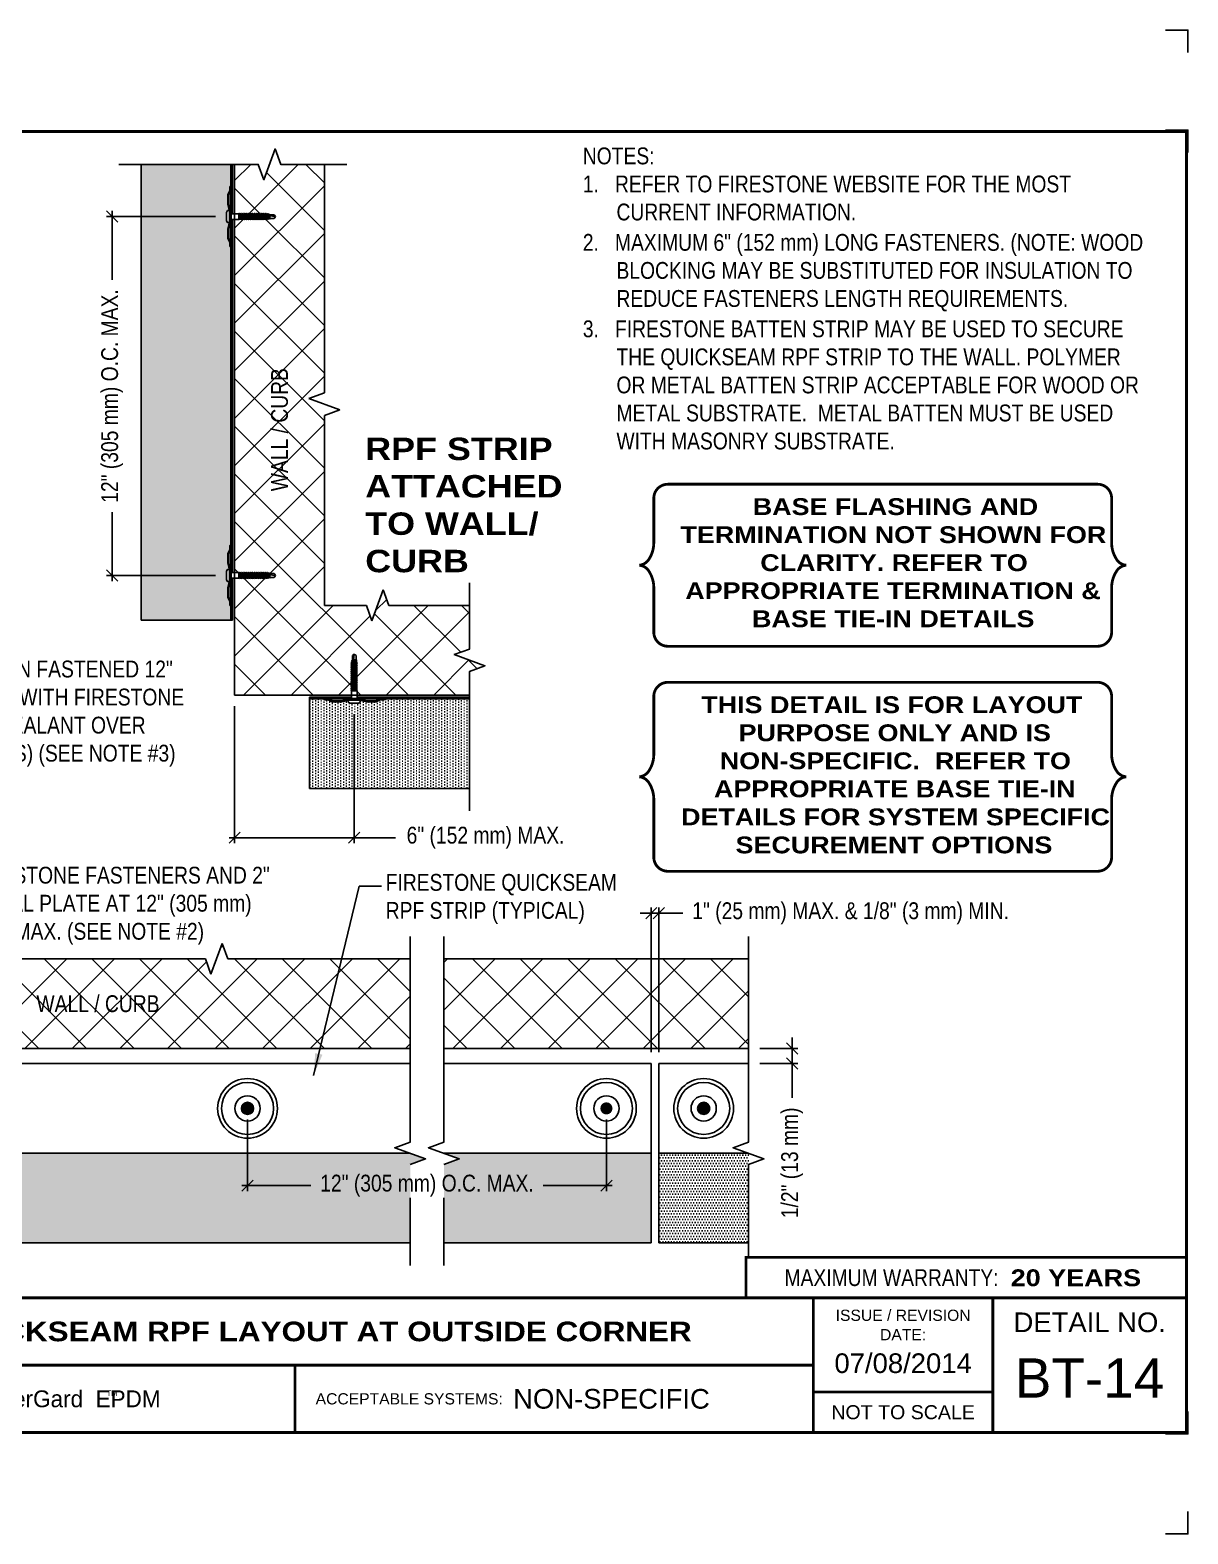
# Model space of a CAD drawing. Header units: inches. Extents: x 121.4 to 141.5, y -124.4 to -107.6.
# Drawn here: x 128.57 to 141.48, y -124.4 to -107.64 of the extents above; entities that cross this region are included whole.
import ezdxf
from ezdxf.enums import TextEntityAlignment as Align

# ---------------------------------------------------------------- set-up
doc = ezdxf.new("R2010")
doc.units = ezdxf.units.IN
doc.header["$MEASUREMENT"] = 0
doc.layers.get('0').update_dxf_attribs({"linetype": 'CONTINUOUS'})
doc.layers.get('DEFPOINTS').update_dxf_attribs({"linetype": 'CONTINUOUS'})
for name, color, linetype in [('FSBP-ACCESSORY-FIRESTONE', 7, 'CONTINUOUS'), ('FSBP-ANNO-NOTE', 7, 'CONTINUOUS'), ('FSBP-MEMBRANE', 7, 'CONTINUOUS'), ('FSBP-TTLB', 7, 'CONTINUOUS'), ('FSBP-TTLB-BORDER', 7, 'CONTINUOUS'), ('FSBP-TTLB-TEXT', 7, 'CONTINUOUS'), ('FSBP-WALL-CURB', 9, 'CONTINUOUS')]:
    doc.layers.add(name, color=color, linetype=linetype)
doc.styles.add('FSBP_ARIAL', font='arial.ttf')
doc.styles.add('FSBP_ARIAL_BOLD', font='')
doc.styles.add('FSBP_ARIAL_NAR', font='ARIALN.TTF')
doc.styles.add('FSBP_BANKGOTHIC', font='bgothm.ttf')
doc.styles.get('FSBP_ARIAL_BOLD').set_extended_font_data('Arial Black')
doc.dimstyles.new('FSBP-DIM', dxfattribs={"dimtxt": 0.1875, "dimasz": 0.125, "dimexe": 0.0625, "dimexo": 0.125, "dimgap": 0.125, "dimtad": 0, "dimdec": 0, "dimzin": 1, "dimdsep": 46, "dimlunit": 4, "dimtxsty": 'FSBP_ARIAL_NAR', "dimblk": 'OBLIQUE', "dimcen": 0.09375, "dimdle": 0.0625, "dimclrd": 256, "dimclre": 256, "dimclrt": 256, "dimadec": 0, "dimazin": 0, "dimtfac": 1, "dimtdec": 0, "dimtmove": 1, "dimatfit": 3, "dimfxl": 1, "dimtolj": 1, "dimtzin": 0, "dimlwd": -1, "dimlwe": -1, "dimarcsym": 0})
doc.dimstyles.new('FSBP-LEADER', dxfattribs={"dimtxt": 0.1875, "dimasz": 0.25, "dimexe": 0.0625, "dimexo": 0.125, "dimgap": 0.125, "dimtad": 0, "dimtih": 1, "dimtoh": 1, "dimdec": 4, "dimzin": 0, "dimdsep": 46, "dimlunit": 4, "dimtxsty": 'FSBP_ARIAL_NAR', "dimcen": 0.09375, "dimclrd": 256, "dimclre": 256, "dimclrt": 256, "dimadec": 0, "dimazin": 0, "dimtfac": 1, "dimtdec": 4, "dimtofl": 0, "dimtmove": 0, "dimatfit": 3, "dimfxl": 1, "dimtolj": 1, "dimtzin": 0, "dimlwd": -1, "dimlwe": -1, "dimarcsym": 0})
pattern_1 = [(45, (20.6701, -69.86084), (-0.265165, 0.265165), []), (135, (20.6701, -69.86084), (-0.265165, -0.265165), [])]

# ---------------------------------------------------------------- blocks, each defined once
blk = doc.blocks.new('_OBLIQUE')
at = {"color": 0, "linetype": 'ByBlock'}
blk.add_line((-0.5, -0.5), (0.5, 0.5), dxfattribs=at)
blk = doc.blocks.new('*D9')
at = {"layer": 'DEFPOINTS', "color": 0, "transparency": 16777216}
for p in [(130.764, -109.722), (129.488, -113.722), (130.764, -113.722)]:
    blk.add_point(p, dxfattribs=at)
at = {"layer": 'FSBP-ANNO-NOTE', "transparency": 16777216}
for p, q in [((130.639, -109.722), (129.425, -109.722)), ((129.488, -109.659), (129.488, -110.427)), ((129.488, -113.784), (129.488, -113.016)), ((130.639, -113.722), (129.425, -113.722))]:
    blk.add_line(p, q, dxfattribs=at)
at = {"layer": 'FSBP-ANNO-NOTE', "transparency": 16777216, "xscale": 0.125, "yscale": 0.125, "zscale": 0.125}
for p, rotation in [((129.488, -109.722), 90), ((129.488, -113.722), 270)]:
    blk.add_blockref('_OBLIQUE', p, dxfattribs=dict(at, rotation=rotation))
at = {"layer": 'FSBP-ANNO-NOTE', "transparency": 16777216, "insert": (129.488, -111.722), "char_height": 0.1875, "attachment_point": 5, "rotation": 90, "style": 'FSBP_ARIAL_NAR'}
blk.add_mtext('\\A1;12" (305 mm) O.C. MAX.', dxfattribs=at)
blk = doc.blocks.new('*D7')
at = {"layer": 'DEFPOINTS', "color": 0, "transparency": 16777216}
for p in [(130.853, -115.055), (132.186, -115.144), (132.186, -116.645)]:
    blk.add_point(p, dxfattribs=at)
at = {"layer": 'FSBP-ANNO-NOTE', "transparency": 16777216}
for p, q in [((130.853, -115.18), (130.853, -116.707)), ((132.186, -115.269), (132.186, -116.707)), ((130.791, -116.645), (132.249, -116.645)), ((132.645, -116.645), (132.186, -116.645))]:
    blk.add_line(p, q, dxfattribs=at)
at = {"layer": 'FSBP-ANNO-NOTE', "transparency": 16777216, "xscale": 0.125, "yscale": 0.125, "zscale": 0.125, "rotation": 180}
blk.add_blockref('_OBLIQUE', (130.853, -116.645), dxfattribs=at)
at = {"layer": 'FSBP-ANNO-NOTE', "transparency": 16777216, "xscale": 0.125, "yscale": 0.125, "zscale": 0.125}
blk.add_blockref('_OBLIQUE', (132.186, -116.645), dxfattribs=at)
at = {"layer": 'FSBP-ANNO-NOTE', "transparency": 16777216, "insert": (132.77, -116.645), "char_height": 0.1875, "attachment_point": 4, "style": 'FSBP_ARIAL_NAR'}
blk.add_mtext('\\A1;{\\fArial Narrow|b0|i0|c0|p34;6" (152 mm) MAX.}', dxfattribs=at)
blk = doc.blocks.new('*D11')
at = {"layer": 'DEFPOINTS', "color": 0, "transparency": 16777216}
for p in [(130.997, -119.662), (134.997, -119.662), (134.997, -120.523)]:
    blk.add_point(p, dxfattribs=at)
at = {"layer": 'FSBP-ANNO-NOTE', "transparency": 16777216}
for p, q in [((130.997, -119.787), (130.997, -120.585)), ((134.997, -119.787), (134.997, -120.585)), ((130.935, -120.523), (131.703, -120.523)), ((135.06, -120.523), (134.292, -120.523))]:
    blk.add_line(p, q, dxfattribs=at)
at = {"layer": 'FSBP-ANNO-NOTE', "transparency": 16777216, "xscale": 0.125, "yscale": 0.125, "zscale": 0.125, "rotation": 180}
blk.add_blockref('_OBLIQUE', (130.997, -120.523), dxfattribs=at)
at = {"layer": 'FSBP-ANNO-NOTE', "transparency": 16777216, "xscale": 0.125, "yscale": 0.125, "zscale": 0.125}
blk.add_blockref('_OBLIQUE', (134.997, -120.523), dxfattribs=at)
at = {"layer": 'FSBP-ANNO-NOTE', "transparency": 16777216, "insert": (132.997, -120.523), "char_height": 0.1875, "attachment_point": 5, "style": 'FSBP_ARIAL_NAR'}
blk.add_mtext('\\A1;12" (305 mm) O.C. MAX.', dxfattribs=at)
blk = doc.blocks.new('*D6')
at = {"layer": 'DEFPOINTS', "color": 0, "transparency": 16777216}
for p in [(135.581, -117.487), (135.497, -119.162), (135.581, -119.162)]:
    blk.add_point(p, dxfattribs=at)
at = {"layer": 'FSBP-ANNO-NOTE', "transparency": 16777216}
for p, q in [((135.497, -117.487), (135.372, -117.487)), ((135.497, -119.037), (135.497, -117.424)), ((135.497, -117.487), (135.581, -117.487)), ((135.497, -117.487), (135.581, -117.487)), ((135.581, -119.037), (135.581, -117.424)), ((135.581, -117.487), (135.706, -117.487)), ((135.85, -117.487), (135.581, -117.487))]:
    blk.add_line(p, q, dxfattribs=at)
at = {"layer": 'FSBP-ANNO-NOTE', "transparency": 16777216, "xscale": 0.125, "yscale": 0.125, "zscale": 0.125}
blk.add_blockref('_OBLIQUE', (135.497, -117.487), dxfattribs=at)
at = {"layer": 'FSBP-ANNO-NOTE', "transparency": 16777216, "xscale": 0.125, "yscale": 0.125, "zscale": 0.125, "rotation": 180}
blk.add_blockref('_OBLIQUE', (135.581, -117.487), dxfattribs=at)
at = {"layer": 'FSBP-ANNO-NOTE', "transparency": 16777216, "insert": (137.719, -117.487), "char_height": 0.1875, "attachment_point": 5, "style": 'FSBP_ARIAL_NAR'}
blk.add_mtext('\\A1;1" (25 mm) MAX. & 1/8" (3 mm) MIN.', dxfattribs=at)
blk = doc.blocks.new('*D12')
at = {"layer": 'DEFPOINTS', "color": 0, "transparency": 16777216}
for p in [(136.581, -118.995), (137.067, -118.995), (136.581, -119.162)]:
    blk.add_point(p, dxfattribs=at)
at = {"layer": 'FSBP-ANNO-NOTE', "transparency": 16777216}
for p, q in [((136.706, -118.995), (137.13, -118.995)), ((137.067, -118.995), (137.067, -118.87)), ((137.067, -119.162), (137.067, -118.995)), ((137.067, -119.162), (137.067, -118.995)), ((136.706, -119.162), (137.13, -119.162)), ((137.067, -119.162), (137.067, -119.287)), ((137.067, -119.545), (137.067, -119.162))]:
    blk.add_line(p, q, dxfattribs=at)
at = {"layer": 'FSBP-ANNO-NOTE', "transparency": 16777216, "xscale": 0.125, "yscale": 0.125, "zscale": 0.125}
for p, rotation in [((137.067, -118.995), 270), ((137.067, -119.162), 90)]:
    blk.add_blockref('_OBLIQUE', p, dxfattribs=dict(at, rotation=rotation))
at = {"layer": 'FSBP-ANNO-NOTE', "transparency": 16777216, "insert": (137.067, -120.269), "char_height": 0.1875, "attachment_point": 5, "rotation": 90, "style": 'FSBP_ARIAL_NAR'}
blk.add_mtext('\\A1;{\\fArial Narrow|b0|i0|c0|p34;1/2" (13 mm)}', dxfattribs=at)
blk = doc.blocks.new('FSBP_AP_FASTENER_02')
at = {"layer": 'FSBP-ACCESSORY-FIRESTONE'}
for p, q in [((-0.125, 0), (-0.094, -0.063)), ((0.094, -0.063), (0.125, 0)), ((-0.094, -0.063), (-0.094, -0.312)), ((-0.094, -0.063), (0.094, -0.063)), ((-0.094, -0.312), (-0.07, -0.333)), ((-0.07, -0.364), (-0.07, -0.396)), ((-0.07, -0.427), (-0.07, -0.459)), ((-0.07, -0.49), (-0.07, -0.522)), ((0.07, -0.344), (0.07, -0.376)), ((0.07, -0.407), (0.07, -0.439)), ((0.07, -0.47), (0.07, -0.502)), ((0.094, -0.063), (0.094, -0.312)), ((-0.07, -0.554), (-0.07, -0.585)), ((-0.07, -0.617), (-0.07, -0.648)), ((-0.07, -0.68), (-0.07, -0.711)), ((-0.07, -0.743), (-0.07, -0.775)), ((-0.07, -0.806), (-0.07, -0.838)), ((-0.07, -0.869), (-0.07, -0.901)), ((-0.07, -0.932), (-0.07, -0.964)), ((-0.07, -0.996), (-0.07, -1.027)), ((0.07, -0.533), (0.07, -0.565)), ((0.07, -0.597), (0.07, -0.628)), ((0.07, -0.66), (0.07, -0.691)), ((0.07, -0.723), (0.07, -0.754)), ((0.07, -0.786), (0.07, -0.818)), ((0.07, -0.849), (0.07, -0.881)), ((0.07, -0.912), (0.07, -0.944)), ((0.07, -0.975), (0.07, -1.007)), ((-0.07, -1.059), (-0.07, -1.09)), ((-0.07, -1.122), (-0.07, -1.153)), ((-0.07, -1.185), (-0.07, -1.216)), ((-0.07, -1.248), (-0.07, -1.28)), ((-0.07, -1.311), (-0.07, -1.343)), ((0, -1.545), (-0.063, -1.498)), ((-0.063, -1.498), (-0.063, -1.357)), ((0, -1.545), (0.025, -1.345)), ((0.062, -1.498), (0, -1.545)), ((0.062, -1.498), (0.062, -1.34)), ((0.07, -1.039), (0.07, -1.07)), ((0.07, -1.102), (0.07, -1.133)), ((0.07, -1.165), (0.07, -1.196)), ((0.07, -1.228), (0.07, -1.26)), ((0.07, -1.291), (0.07, -1.323))]:
    blk.add_line(p, q, dxfattribs=at)
blk.add_lwpolyline([(0.188, 0, 0.125), (0.203, 0.062), (0.141, 0.094), (-0.141, 0.094), (-0.203, 0.062, 0.125), (-0.188, 0)], format="xyb", close=True, dxfattribs=at)
for points in [[(-0.109, -0.354), (-0.07, -0.333), (0.07, -0.312), (0.109, -0.323), (0.07, -0.344), (-0.07, -0.364)], [(-0.109, -0.417), (-0.07, -0.396), (0.07, -0.376), (0.109, -0.386), (0.07, -0.407), (-0.07, -0.427)], [(-0.109, -0.48), (-0.07, -0.459), (0.07, -0.439), (0.109, -0.449), (0.07, -0.47), (-0.07, -0.49)], [(-0.109, -0.543), (-0.07, -0.522), (0.07, -0.502), (0.109, -0.512), (0.07, -0.533), (-0.07, -0.554)], [(-0.109, -0.606), (-0.07, -0.585), (0.07, -0.565), (0.109, -0.575), (0.07, -0.597), (-0.07, -0.617)], [(-0.109, -0.67), (-0.07, -0.648), (0.07, -0.628), (0.109, -0.638), (0.07, -0.66), (-0.07, -0.68)], [(-0.109, -0.733), (-0.07, -0.711), (0.07, -0.691), (0.109, -0.702), (0.07, -0.723), (-0.07, -0.743)], [(-0.109, -0.796), (-0.07, -0.775), (0.07, -0.754), (0.109, -0.765), (0.07, -0.786), (-0.07, -0.806)], [(-0.109, -0.859), (-0.07, -0.838), (0.07, -0.818), (0.109, -0.828), (0.07, -0.849), (-0.07, -0.869)], [(-0.109, -0.922), (-0.07, -0.901), (0.07, -0.881), (0.109, -0.891), (0.07, -0.912), (-0.07, -0.932)], [(-0.109, -0.985), (-0.07, -0.964), (0.07, -0.944), (0.109, -0.954), (0.07, -0.975), (-0.07, -0.996)], [(-0.109, -1.048), (-0.07, -1.027), (0.07, -1.007), (0.109, -1.017), (0.07, -1.039), (-0.07, -1.059)], [(-0.109, -1.112), (-0.07, -1.09), (0.07, -1.07), (0.109, -1.08), (0.07, -1.102), (-0.07, -1.122)], [(-0.109, -1.175), (-0.07, -1.153), (0.07, -1.133), (0.109, -1.143), (0.07, -1.165), (-0.07, -1.185)], [(-0.109, -1.238), (-0.07, -1.216), (0.07, -1.196), (0.109, -1.207), (0.07, -1.228), (-0.07, -1.248)], [(-0.1, -1.3), (-0.07, -1.28), (0.07, -1.26), (0.1, -1.271), (0.07, -1.291), (-0.07, -1.311)], [(-0.085, -1.353), (-0.07, -1.343), (0.07, -1.323), (0.085, -1.328), (0.07, -1.338), (-0.07, -1.359)]]:
    blk.add_lwpolyline(points, close=True, dxfattribs=at)
blk.add_lwpolyline([(-0.094, -0.312), (0.094, -0.312)], dxfattribs=at)
blk = doc.blocks.new('TTLB-EPDM_1')
at = {"layer": 'DEFPOINTS', "linetype": 'Continuous', "ltscale": 1.75}
for points in [[(20.016, 13.881), (20.016, 14.131), (19.766, 14.131)], [(20.016, -2.381), (20.016, -2.631), (19.766, -2.631)]]:
    blk.add_lwpolyline(points, dxfattribs=at)
at = {"layer": 'DEFPOINTS', "color": 1}
for points in [[(20.016, 12.766), (20.016, 13.016), (19.766, 13.016)], [(20.016, -1.266), (20.016, -1.516), (19.766, -1.516)]]:
    blk.add_lwpolyline(points, dxfattribs=at)
at = {"layer": 'FSBP-TTLB', "const_width": 0.0312}
blk.add_lwpolyline([(15.09, 0), (20, 0), (20, 0.451), (15.09, 0.451)], close=True, dxfattribs=at)
for points in [[(0, 0), (0, -1.5), (20, -1.5), (20, 0), (0, 0)], [(15.84, 0), (15.84, -1.5)], [(17.841, 0), (17.841, -1.5)], [(20, 0), (20, -1.5)], [(4.825, -0.75), (15.84, -0.75)], [(15.84, -1.049), (17.841, -1.049)]]:
    blk.add_lwpolyline(points, dxfattribs=at)
at = {"layer": 'FSBP-TTLB-BORDER', "const_width": 0.0312}
blk.add_lwpolyline([(20, 0), (20, 13), (0, 13), (0, 0)], dxfattribs=at)
at = {"layer": 'FSBP-TTLB-TEXT', "const_width": 0.0312}
blk.add_lwpolyline([(10.062, -0.75), (10.062, -1.5)], dxfattribs=at)
at = {"layer": 'FSBP-TTLB-TEXT', "style": 'FSBP_ARIAL_NAR'}
blk.add_text('MAXIMUM WARRANTY:', height=0.1875, dxfattribs=at).set_placement((17.905, 0.226), align=Align.MIDDLE_RIGHT)
at = {"layer": 'FSBP-TTLB-TEXT'}
for s, height, style, p in [('ISSUE / REVISION', 0.125, 'FSBP_ARIAL', (16.841, -0.194)), ('DETAIL NO.', 0.2188, 'FSBP_ARIAL', (18.921, -0.272)), ('DATE:', 0.125, 'FSBP_ARIAL', (16.841, -0.41)), ('RubberGard  EPDM', 0.1875, 'FSBP_BANKGOTHIC', (7.443, -1.125)), ('TM', 0.0625, 'FSBP_BANKGOTHIC', (8.023, -1.063)), ('NOT TO SCALE', 0.15625, 'FSBP_ARIAL', (16.841, -1.274))]:
    blk.add_text(s, height=height, dxfattribs=dict(at, style=style)).set_placement(p, align=Align.MIDDLE_CENTER)
at = {"layer": 'FSBP-TTLB-TEXT', "style": 'FSBP_ARIAL'}
blk.add_text('ACCEPTABLE SYSTEMS:', height=0.125, dxfattribs=at).set_placement((10.293, -1.125), align=Align.MIDDLE_LEFT)
at = {"layer": 'FSBP-TTLB-TEXT'}
for tag, height, style, p in [('MAXIMUM_WARRANTY', 0.188, 'FSBP_ARIAL_BOLD', (18.04, 0.224)), ('ACCPT_SYSTEMS', 0.219, 'FSBP_ARIAL', (12.494, -1.125))]:
    blk.add_attdef(tag, text='', height=height, dxfattribs=dict(at, style=style)).set_placement(p, align=Align.MIDDLE_LEFT)
for tag, height, style, p in [('DETAIL_DESCP_LINE_1', 0.219, 'FSBP_ARIAL_BOLD', (10.331, -0.374)), ('ISSUE_REV_DATE', 0.219, 'FSBP_ARIAL', (16.841, -0.728)), ('DETAIL_NUMBER', 0.438, 'FSBP_ARIAL', (18.919, -0.893))]:
    blk.add_attdef(tag, text='', height=height, dxfattribs=dict(at, style=style)).set_placement(p, align=Align.MIDDLE_CENTER)

msp = doc.modelspace()

# ---------------------------------------------------------------- hatches: boundary and pattern name
at = {"layer": 'FSBP-ACCESSORY-FIRESTONE'}
msp.add_hatch(color=256, dxfattribs=at).paths.add_polyline_path([(130.929, -119.662, 1), (131.065, -119.662, 1)])
at = {"layer": 'FSBP-ACCESSORY-FIRESTONE', "linetype": 'Continuous'}
for points in [[(135.065, -119.662, 1), (134.929, -119.662, 1)], [(136.013, -119.662, 1), (136.148, -119.662, 1)]]:
    msp.add_hatch(color=256, dxfattribs=at).paths.add_polyline_path(points)
at = {"layer": 'FSBP-MEMBRANE'}
h = msp.add_hatch(dxfattribs=at)
h.set_pattern_fill('DOTS', color=9, scale=0.5, style=0)
h.set_pattern_definition([(0, (-22.829913, -105.18047), (0.015625, 0.03125), [0, -0.03125])])
h.paths.add_polyline_path([(129.811, -114.222), (130.811, -114.222), (130.811, -114.055), (130.8, -114.055), (130.8, -114.012), (130.776, -113.966), (130.776, -113.861), (130.795, -113.784, -0.125), (130.774, -113.79), (130.764, -113.769), (130.764, -113.675), (130.774, -113.654, -0.125), (130.795, -113.659), (130.776, -113.583), (130.776, -113.477), (130.8, -113.431), (130.8, -113.388), (130.811, -113.388), (130.811, -110.055), (130.8, -110.055), (130.8, -110.012), (130.776, -109.966), (130.776, -109.861), (130.795, -109.784, -0.125), (130.774, -109.79), (130.764, -109.769), (130.764, -109.675), (130.774, -109.654, -0.125), (130.795, -109.659), (130.776, -109.583), (130.776, -109.477), (130.8, -109.431), (130.8, -109.388), (130.811, -109.388), (130.811, -109.14), (129.811, -109.14)])
for points in [[(130.831, -109.14), (130.811, -109.14), (130.811, -109.688), (130.816, -109.691), (130.831, -109.691)], [(130.831, -109.753), (130.816, -109.753), (130.811, -109.755), (130.811, -113.688), (130.816, -113.691), (130.831, -113.691)], [(130.831, -113.753), (130.816, -113.753), (130.811, -113.755), (130.811, -113.768), (130.811, -114.222), (130.831, -114.222)]]:
    msp.add_hatch(color=256, dxfattribs=at).paths.add_polyline_path(points)
at = {"layer": 'FSBP-MEMBRANE', "linetype": 'Continuous'}
h = msp.add_hatch(color=256, dxfattribs=at)
h.paths.add_polyline_path([(131.686, -115.077), (131.686, -115.097), (132.153, -115.097), (132.155, -115.092), (132.155, -115.077)])
h.paths.add_polyline_path([(132.218, -115.077), (132.218, -115.092), (132.22, -115.097), (133.471, -115.097), (133.471, -115.077)])
h = msp.add_hatch(dxfattribs=at)
h.set_pattern_fill('DOTS', color=9, scale=0.5, angle=90, style=0)
h.set_pattern_definition([(90, (135.942732, -249.993588), (-0.03125, 0.015625), [0, -0.03125])])
h.paths.add_polyline_path([(133.471, -116.097), (133.471, -115.097), (132.52, -115.097), (132.52, -115.108), (132.477, -115.108), (132.431, -115.132), (132.325, -115.132), (132.249, -115.113, -0.125), (132.254, -115.134), (132.233, -115.144), (132.14, -115.144), (132.119, -115.134, -0.125), (132.124, -115.113), (132.047, -115.132), (131.942, -115.132), (131.896, -115.108), (131.853, -115.108), (131.853, -115.097), (131.686, -115.097), (131.686, -116.097)])
at = {"layer": 'FSBP-MEMBRANE'}
h = msp.add_hatch(dxfattribs=at)
h.set_pattern_fill('DOTS,_I', color=9, scale=0.5, style=2)
h.set_pattern_definition([(0, (0, 0), (0.015625, 0.03125), [0, -0.03125])])
h.paths.add_polyline_path([(135.497, -120.162), (133.185, -120.162), (133.356, -120.225), (133.185, -120.287), (133.185, -121.162), (135.497, -121.162)])
h.paths.add_polyline_path([(132.81, -120.287), (132.981, -120.225), (132.81, -120.162), (126.497, -120.162), (126.497, -121.162), (132.81, -121.162)])
h.paths.add_polyline_path([(131.758, -120.691), (134.232, -120.691), (134.232, -120.301), (131.758, -120.301)], flags=9)
h.paths.add_polyline_path([(127.038, -120.691), (128.557, -120.691), (128.557, -120.301), (127.038, -120.301)], flags=24)
h = msp.add_hatch(dxfattribs=at)
h.set_pattern_fill('DOTS', color=9, scale=0.5, style=0)
h.set_pattern_definition([(0, (-23.4516, -104.994647), (0.015625, 0.03125), [0, -0.03125])])
h.paths.add_polyline_path([(136.581, -121.162), (136.581, -120.162), (135.581, -120.162), (135.581, -121.162)])
at = {"layer": 'FSBP-WALL-CURB'}
h = msp.add_hatch(dxfattribs=at)
h.set_pattern_fill('ANSI37', color=256, scale=3, style=0)
h.set_pattern_definition([(45, (-221.3299, -2.76686), (-0.26516504, 0.26516504), []), (135, (-221.3299, -2.76686), (-0.26516504, -0.26516504), [])])
h.paths.add_polyline_path([(131.853, -111.938), (132.025, -111.876), (131.681, -111.751), (131.853, -111.688), (131.853, -109.14), (131.367, -109.14), (131.304, -108.968), (131.179, -109.311), (131.117, -109.14), (130.853, -109.14), (130.853, -109.691), (130.907, -109.691), (130.906, -109.698), (130.913, -109.685), (130.917, -109.698), (130.927, -109.698), (130.934, -109.685), (130.938, -109.698), (130.948, -109.698), (130.955, -109.685), (130.959, -109.698), (130.969, -109.698), (130.976, -109.685), (130.98, -109.698), (130.99, -109.698), (130.997, -109.685), (131.001, -109.698), (131.011, -109.698), (131.018, -109.685), (131.022, -109.698), (131.032, -109.698), (131.039, -109.685), (131.043, -109.698), (131.053, -109.698), (131.061, -109.685), (131.064, -109.698), (131.074, -109.698), (131.082, -109.685), (131.085, -109.698), (131.095, -109.698), (131.103, -109.685), (131.106, -109.698), (131.117, -109.698), (131.124, -109.685), (131.127, -109.698), (131.138, -109.698), (131.145, -109.685), (131.148, -109.698), (131.159, -109.698), (131.166, -109.685), (131.169, -109.698), (131.18, -109.698), (131.186, -109.689), (131.19, -109.698), (131.201, -109.698), (131.204, -109.693), (131.207, -109.701), (131.253, -109.701), (131.268, -109.722), (131.253, -109.743), (131.201, -109.743), (131.196, -109.75), (131.194, -109.745), (131.184, -109.745), (131.177, -109.755), (131.173, -109.745), (131.162, -109.745), (131.155, -109.758), (131.152, -109.745), (131.141, -109.745), (131.134, -109.758), (131.131, -109.745), (131.12, -109.745), (131.113, -109.758), (131.11, -109.745), (131.099, -109.745), (131.092, -109.758), (131.089, -109.745), (131.078, -109.745), (131.071, -109.758), (131.068, -109.745), (131.057, -109.745), (131.05, -109.758), (131.047, -109.745), (131.036, -109.745), (131.029, -109.758), (131.026, -109.745), (131.015, -109.745), (131.008, -109.758), (131.005, -109.745), (130.994, -109.745), (130.987, -109.758), (130.984, -109.745), (130.973, -109.745), (130.966, -109.758), (130.963, -109.745), (130.952, -109.745), (130.945, -109.758), (130.941, -109.745), (130.931, -109.745), (130.924, -109.758), (130.92, -109.745), (130.91, -109.745), (130.903, -109.758), (130.901, -109.753), (130.853, -109.753), (130.853, -113.691), (130.907, -113.691), (130.906, -113.698), (130.913, -113.685), (130.917, -113.698), (130.927, -113.698), (130.934, -113.685), (130.938, -113.698), (130.948, -113.698), (130.955, -113.685), (130.959, -113.698), (130.969, -113.698), (130.976, -113.685), (130.98, -113.698), (130.99, -113.698), (130.997, -113.685), (131.001, -113.698), (131.011, -113.698), (131.018, -113.685), (131.022, -113.698), (131.032, -113.698), (131.039, -113.685), (131.043, -113.698), (131.053, -113.698), (131.061, -113.685), (131.064, -113.698), (131.074, -113.698), (131.082, -113.685), (131.085, -113.698), (131.095, -113.698), (131.103, -113.685), (131.106, -113.698), (131.117, -113.698), (131.124, -113.685), (131.127, -113.698), (131.138, -113.698), (131.145, -113.685), (131.148, -113.698), (131.159, -113.698), (131.166, -113.685), (131.169, -113.698), (131.18, -113.698), (131.186, -113.689), (131.19, -113.698), (131.201, -113.698), (131.204, -113.693), (131.207, -113.701), (131.253, -113.701), (131.268, -113.722), (131.253, -113.743), (131.201, -113.743), (131.196, -113.75), (131.194, -113.745), (131.184, -113.745), (131.177, -113.755), (131.173, -113.745), (131.162, -113.745), (131.155, -113.758), (131.152, -113.745), (131.141, -113.745), (131.134, -113.758), (131.131, -113.745), (131.12, -113.745), (131.113, -113.758), (131.11, -113.745), (131.099, -113.745), (131.092, -113.758), (131.089, -113.745), (131.078, -113.745), (131.071, -113.758), (131.068, -113.745), (131.057, -113.745), (131.05, -113.758), (131.047, -113.745), (131.036, -113.745), (131.029, -113.758), (131.026, -113.745), (131.015, -113.745), (131.008, -113.758), (131.005, -113.745), (130.994, -113.745), (130.987, -113.758), (130.984, -113.745), (130.973, -113.745), (130.966, -113.758), (130.963, -113.745), (130.952, -113.745), (130.945, -113.758), (130.941, -113.745), (130.931, -113.745), (130.924, -113.758), (130.92, -113.745), (130.91, -113.745), (130.903, -113.758), (130.901, -113.753), (130.853, -113.753), (130.853, -115.055), (132.155, -115.055), (132.155, -115.007), (132.15, -115.005), (132.163, -114.998), (132.163, -114.988), (132.15, -114.984), (132.163, -114.977), (132.163, -114.967), (132.15, -114.963), (132.163, -114.956), (132.163, -114.946), (132.15, -114.942), (132.163, -114.935), (132.163, -114.925), (132.15, -114.921), (132.163, -114.914), (132.163, -114.904), (132.15, -114.9), (132.163, -114.893), (132.163, -114.883), (132.15, -114.879), (132.163, -114.872), (132.163, -114.861), (132.15, -114.858), (132.163, -114.851), (132.163, -114.84), (132.15, -114.837), (132.163, -114.83), (132.163, -114.819), (132.15, -114.816), (132.163, -114.809), (132.163, -114.798), (132.15, -114.795), (132.163, -114.788), (132.163, -114.777), (132.15, -114.774), (132.163, -114.767), (132.163, -114.756), (132.15, -114.753), (132.163, -114.746), (132.163, -114.735), (132.153, -114.731), (132.163, -114.725), (132.163, -114.714), (132.158, -114.712), (132.166, -114.707), (132.166, -114.656), (132.186, -114.64), (132.207, -114.656), (132.207, -114.701), (132.215, -114.704), (132.21, -114.707), (132.21, -114.718), (132.22, -114.722), (132.21, -114.729), (132.21, -114.739), (132.223, -114.742), (132.21, -114.75), (132.21, -114.76), (132.223, -114.763), (132.21, -114.771), (132.21, -114.781), (132.223, -114.785), (132.21, -114.792), (132.21, -114.802), (132.223, -114.806), (132.21, -114.813), (132.21, -114.823), (132.223, -114.827), (132.21, -114.834), (132.21, -114.844), (132.223, -114.848), (132.21, -114.855), (132.21, -114.865), (132.223, -114.869), (132.21, -114.876), (132.21, -114.886), (132.223, -114.89), (132.21, -114.897), (132.21, -114.907), (132.223, -114.911), (132.21, -114.918), (132.21, -114.928), (132.223, -114.932), (132.21, -114.939), (132.21, -114.949), (132.223, -114.953), (132.21, -114.96), (132.21, -114.971), (132.223, -114.974), (132.21, -114.981), (132.21, -114.992), (132.223, -114.995), (132.21, -115.002), (132.218, -115.009), (132.218, -115.055), (133.471, -115.055), (133.471, -114.792), (133.643, -114.729), (133.3, -114.604), (133.471, -114.542), (133.471, -114.055), (132.572, -114.055), (132.509, -113.883), (132.384, -114.227), (132.322, -114.055), (131.853, -114.055)])
h.paths.add_polyline_path([(131.499, -112.832), (131.499, -111.363), (131.207, -111.363), (131.207, -112.832)], flags=24)
h = msp.add_hatch(dxfattribs=at)
h.set_pattern_fill('ANSI37', color=256, scale=3, style=0)
h.set_pattern_definition(pattern_1)
h.paths.add_polyline_path([(132.81, -117.995), (130.777, -117.995), (130.714, -117.824), (130.589, -118.167), (130.527, -117.995), (125.997, -117.995), (125.997, -116.531), (126.169, -116.468), (125.825, -116.343), (125.997, -116.281), (125.997, -114.995), (124.997, -114.995), (124.997, -118.995), (132.81, -118.995)])
h.paths.add_polyline_path([(128.596, -118.641), (130.065, -118.641), (130.065, -118.35), (128.596, -118.35)], flags=24)
h = msp.add_hatch(dxfattribs=at)
h.set_pattern_fill('ANSI37', color=256, scale=3, style=0)
h.set_pattern_definition(pattern_1)
h.paths.add_polyline_path([(136.581, -117.995), (133.185, -117.995), (133.185, -118.995), (135.125, -118.995), (136.581, -118.995)])

# ---------------------------------------------------------------- linework, layer by layer
at = {"layer": 'FSBP-ACCESSORY-FIRESTONE'}
for points in [[(130.811, -109.688), (130.811, -109.676), (130.788, -109.581), (130.788, -109.48), (130.811, -109.434), (130.811, -109.388), (130.8, -109.388), (130.8, -109.431), (130.776, -109.477), (130.776, -109.583), (130.8, -109.679), (130.8, -109.683)], [(130.8, -109.761), (130.8, -109.765), (130.776, -109.861), (130.776, -109.966), (130.8, -110.012), (130.8, -110.055), (130.811, -110.055), (130.811, -110.009), (130.788, -109.963), (130.788, -109.862), (130.811, -109.768), (130.811, -109.755)], [(130.811, -113.688), (130.811, -113.676), (130.788, -113.581), (130.788, -113.48), (130.811, -113.434), (130.811, -113.388), (130.8, -113.388), (130.8, -113.431), (130.776, -113.477), (130.776, -113.583), (130.8, -113.679), (130.8, -113.683)], [(130.8, -113.761), (130.8, -113.765), (130.776, -113.861), (130.776, -113.966), (130.8, -114.012), (130.8, -114.055), (130.811, -114.055), (130.811, -114.009), (130.788, -113.963), (130.788, -113.862), (130.811, -113.768), (130.811, -113.755)], [(132.147, -115.108), (132.143, -115.108), (132.047, -115.132), (131.942, -115.132), (131.896, -115.108), (131.853, -115.108), (131.853, -115.097), (131.899, -115.097), (131.945, -115.12), (132.046, -115.12), (132.141, -115.097), (132.153, -115.097)], [(132.22, -115.097), (132.232, -115.097), (132.327, -115.12), (132.428, -115.12), (132.474, -115.097), (132.52, -115.097), (132.52, -115.108), (132.477, -115.108), (132.431, -115.132), (132.325, -115.132), (132.229, -115.108), (132.226, -115.108)]]:
    msp.add_lwpolyline(points, dxfattribs=at)
for centre, radius in [((130.997, -119.662), 0.333), ((134.997, -119.662), 0.333), ((136.081, -119.662), 0.333), ((130.997, -119.662), 0.29), ((134.997, -119.662), 0.29), ((136.081, -119.662), 0.29), ((130.997, -119.662), 0.141), ((130.997, -119.662), 0.0677), ((134.997, -119.662), 0.141), ((136.081, -119.662), 0.141), ((136.081, -119.662), 0.0677)]:
    msp.add_circle(centre, radius, dxfattribs=at)
at = {"layer": 'FSBP-ANNO-NOTE', "const_width": 0.0312}
for points in [[(135.525, -113.369), (135.525, -112.861, -0.414214), (135.682, -112.705), (140.471, -112.705, -0.414214), (140.628, -112.861), (140.628, -113.369, 0.140908), (140.686, -113.547, 0.224453), (140.79, -113.608, 0.224453), (140.686, -113.669, 0.140908), (140.628, -113.847), (140.628, -114.355, -0.414214), (140.471, -114.511), (135.682, -114.511, -0.414214), (135.525, -114.355), (135.525, -113.847, 0.140908), (135.467, -113.669, 0.224453), (135.363, -113.608, 0.224453), (135.467, -113.547, 0.140908)], [(135.525, -115.727), (135.525, -115.069, -0.414214), (135.682, -114.913), (140.471, -114.913, -0.414214), (140.628, -115.069), (140.628, -115.727, 0.140908), (140.686, -115.905, 0.224453), (140.79, -115.966, 0.224453), (140.686, -116.027, 0.140908), (140.628, -116.206), (140.628, -116.863, -0.414214), (140.471, -117.019), (135.682, -117.019, -0.414214), (135.525, -116.863), (135.525, -116.206, 0.140908), (135.467, -116.027, 0.224453), (135.363, -115.966, 0.224453), (135.467, -115.905, 0.140908)]]:
    msp.add_lwpolyline(points, format="xyb", close=True, dxfattribs=at)
at = {"layer": 'FSBP-MEMBRANE'}
for p, q in [((129.811, -114.222), (129.811, -109.14)), ((130.811, -109.688), (130.811, -109.14)), ((130.831, -109.691), (130.831, -109.14)), ((130.811, -113.688), (130.811, -109.755)), ((130.831, -113.691), (130.831, -109.753)), ((130.811, -114.222), (130.811, -113.755)), ((130.831, -114.222), (130.831, -113.753)), ((130.811, -114.222), (129.811, -114.222)), ((130.831, -114.222), (130.811, -114.222)), ((131.686, -115.077), (132.155, -115.077)), ((131.686, -115.077), (131.686, -115.097)), ((131.686, -115.097), (132.153, -115.097)), ((131.686, -115.097), (131.686, -116.097)), ((132.218, -115.077), (133.471, -115.077)), ((132.22, -115.097), (133.471, -115.097)), ((131.686, -116.097), (133.471, -116.097)), ((126.497, -119.162), (132.81, -119.162)), ((133.185, -119.162), (135.497, -119.162)), ((135.497, -121.162), (135.497, -119.162)), ((135.581, -121.162), (135.581, -119.162)), ((132.81, -120.162), (126.497, -120.162)), ((135.497, -120.162), (133.185, -120.162)), ((136.581, -120.162), (135.581, -120.162)), ((132.81, -121.162), (126.497, -121.162)), ((135.497, -121.162), (133.185, -121.162))]:
    msp.add_line(p, q, dxfattribs=at)
at = {"layer": 'FSBP-MEMBRANE', "linetype": 'Continuous'}
for points in [[(129.561, -109.14), (131.117, -109.14), (131.179, -109.311), (131.304, -108.968), (131.367, -109.14), (132.103, -109.14)], [(133.471, -116.347), (133.471, -114.792), (133.643, -114.729), (133.3, -114.604), (133.471, -114.542), (133.471, -113.805)], [(132.81, -117.745), (132.81, -120.037), (132.638, -120.1), (132.981, -120.225), (132.81, -120.287)], [(133.185, -117.745), (133.185, -120.037), (133.013, -120.1), (133.356, -120.225), (133.185, -120.287)], [(136.581, -117.745), (136.581, -120.037), (136.409, -120.1), (136.752, -120.225), (136.581, -120.287), (136.581, -121.323)], [(132.81, -120.66), (132.81, -121.412)], [(133.185, -120.66), (133.185, -121.412)]]:
    msp.add_lwpolyline(points, dxfattribs=at)
at = {"layer": 'FSBP-MEMBRANE'}
for points in [[(135.581, -119.162), (136.581, -119.162), (136.581, -120.037)], [(136.581, -120.287), (136.581, -121.162), (135.581, -121.162)]]:
    msp.add_lwpolyline(points, dxfattribs=at)
at = {"layer": 'FSBP-WALL-CURB', "linetype": 'Continuous'}
for p, q in [((130.853, -115.055), (130.853, -109.14)), ((131.681, -111.751), (131.853, -111.688)), ((132.025, -111.876), (131.681, -111.751)), ((131.853, -111.938), (132.025, -111.876)), ((132.509, -113.883), (132.384, -114.227)), ((132.572, -114.055), (132.509, -113.883)), ((132.384, -114.227), (132.322, -114.055)), ((133.471, -115.055), (130.853, -115.055)), ((130.714, -117.824), (130.589, -118.167)), ((130.777, -117.995), (130.714, -117.824)), ((130.527, -117.995), (125.997, -117.995)), ((130.589, -118.167), (130.527, -117.995)), ((132.81, -117.995), (130.777, -117.995)), ((136.581, -117.995), (133.185, -117.995)), ((132.81, -118.995), (124.997, -118.995)), ((135.125, -118.995), (133.185, -118.995))]:
    msp.add_line(p, q, dxfattribs=at)
at = {"layer": 'FSBP-WALL-CURB'}
msp.add_line((136.581, -118.995), (134.26, -118.995), dxfattribs=at)
at = {"layer": 'FSBP-WALL-CURB', "linetype": 'Continuous'}
for points in [[(131.853, -111.688), (131.853, -109.14)], [(131.853, -114.055), (131.853, -111.938)], [(132.322, -114.055), (131.853, -114.055)], [(133.471, -114.055), (132.572, -114.055)]]:
    msp.add_lwpolyline(points, dxfattribs=at)

# ---------------------------------------------------------------- block references
msp.add_blockref('TTLB-EPDM_1', (121.463, -121.774)).add_auto_attribs({'DETAIL_DESCP_LINE_1': 'QUICKSEAM RPF LAYOUT AT OUTSIDE CORNER', 'ACCPT_SYSTEMS': 'NON-SPECIFIC', 'ISSUE_REV_DATE': '07/08/2014', 'DETAIL_NUMBER': 'BT-14', 'MAXIMUM_WARRANTY': '20 YEARS'})
at = {"layer": 'FSBP-ACCESSORY-FIRESTONE', "xscale": 0.3333333333333333, "yscale": 0.3333333333333333, "zscale": 0.3333333333333333}
for p, rotation in [((130.795, -109.722), 89.99999999999999), ((130.795, -113.722), 89.99999999999999), ((132.186, -115.113), 180)]:
    msp.add_blockref('FSBP_AP_FASTENER_02', p, dxfattribs=dict(at, rotation=rotation))

# ---------------------------------------------------------------- texts
at = {"layer": 'FSBP-ANNO-NOTE', "style": 'FSBP_ARIAL_NAR'}
msp.add_text('WALL / CURB', height=0.1875, rotation=90, dxfattribs=at).set_placement((131.353, -112.097), align=Align.MIDDLE_CENTER)
msp.add_text('WALL / CURB', height=0.1875, dxfattribs=at).set_placement((129.33, -118.495), align=Align.MIDDLE_CENTER)
at = {"layer": 'FSBP-ANNO-NOTE', "attachment_point": 1}
for s, width, heights, insert, char_height, style in [('\\pi-0.375,l0.375,t0.1875,0.375;NOTES:\\P1.   REFER TO FIRESTONE WEBSITE FOR THE MOST CURRENT INFORMATION.\\P{\\H0.083333x;\\P\\pt0.375;}2.   MAXIMUM 6" (152 mm) LONG FASTENERS. (NOTE: WOOD BLOCKING MAY BE SUBSTITUTED FOR INSULATION TO REDUCE FASTENERS LENGTH REQUIREMENTS. \\P{\\H0.083333x;\\P}3.   FIRESTONE BATTEN STRIP MAY BE USED TO SECURE THE QUICKSEAM RPF STRIP TO THE WALL. POLYMER OR METAL BATTEN STRIP ACCEPTABLE FOR WOOD OR METAL SUBSTRATE.  METAL BATTEN MUST BE USED WITH MASONRY SUBSTRATE.', 6.33603, [3.712], (134.734, -108.952), 0.1875, 'FSBP_ARIAL_NAR'), ('\\pt0.5;RPF STRIP\\PATTACHED \\PTO WALL/\\PCURB', 2.24289, [1.549], (132.309, -112.186), 0.25, 'FSBP_ARIAL_BOLD'), ('\\pi0.94584,t1.3208;BASE FLASHING AND \\P\\pi0.14046,t0.51546;TERMINATION NOT SHOWN FOR \\P\\pi1.03,t1.405;CLARITY. REFER TO \\P\\pi0.19405,t0.56905;APPROPRIATE TERMINATION & \\P\\pi0.93785,t1.3129;BASE TIE-IN DETAILS', 4.94617, [1.515], (135.682, -112.861), 0.1875, 'FSBP_ARIAL_BOLD'), ('\\pt0.375;FIRESTONE BATTEN FASTENED 12" (305 mm) O.C. MAX WITH FIRESTONE FASTENERS (AP SEALANT OVER FASTENERS HEADS) (SEE NOTE #3)', 4.03476, [1.271], (126.448, -114.671), 0.1875, 'FSBP_ARIAL_NAR'), ('\\pi0.52924,t0.90424;THIS DETAIL IS FOR LAYOUT \\P\\pi0.94485,t1.3198;PURPOSE ONLY AND IS \\P\\pi0.73516,t1.1102;NON-SPECIFIC.  REFER TO \\P\\pi0.67095,t1.046;APPROPRIATE BASE TIE-IN \\P\\pi0.30433,t0.67933;DETAILS FOR SYSTEM SPECIFIC \\P\\pi0.91102,t1.286;SECUREMENT OPTIONS', 5.25127, [1.95], (135.525, -115.069), 0.1875, 'FSBP_ARIAL_BOLD'), ('\\pt0.375;FIRESTONE FASTENERS AND 2" METAL PLATE AT 12" (305 mm) \\PO.C. MAX. (SEE NOTE #2)', 3.61726, [0.928], (127.899, -116.969), 0.1875, 'FSBP_ARIAL_NAR'), ('\\pt0.375;FIRESTONE QUICKSEAM \\PRPF STRIP (TYPICAL)', 2.67868, [0.586], (132.537, -117.049), 0.1875, 'FSBP_ARIAL_NAR')]:
    msp.add_mtext_dynamic_manual_height_columns(s, width=width, gutter_width=25.613, heights=heights, dxfattribs=dict(at, insert=insert, char_height=char_height, style=style))

# ---------------------------------------------------------------- dimensions: what is measured, and where the dimension line sits
at = {"layer": 'FSBP-ANNO-NOTE'}
dim = msp.add_linear_dim(base=(129.488, -113.722), p1=(130.764, -109.722), p2=(130.764, -113.722), angle=90, text='12" (305 mm) O.C. MAX.', dimstyle='FSBP-DIM', dxfattribs=at)
dim.commit()
dim.dimension.update_dxf_attribs({"geometry": '*D9', "text_midpoint": (129.488, -111.722)})
for base, p1, p2, text, picture, middle in [((132.186, -116.645), (130.853, -115.055), (132.186, -115.144), '{\\fArial Narrow|b0|i0|c0|p34;6" (152 mm) MAX.}', '*D7', (133.636, -116.582)), ((135.581, -117.487), (135.497, -119.162), (135.581, -119.162), '1" (25 mm) MAX. & 1/8" (3 mm) MIN.', '*D6', (137.719, -117.53))]:
    dim = msp.add_linear_dim(base=base, p1=p1, p2=p2, text=text, dimstyle='FSBP-DIM', dxfattribs=at)
    dim.commit()
    dim.dimension.update_dxf_attribs({"geometry": picture, "text_midpoint": middle, "dimtype": 160})
dim = msp.add_linear_dim(base=(137.067, -118.995), p1=(136.581, -119.162), p2=(136.581, -118.995), angle=90, text='{\\fArial Narrow|b0|i0|c0|p34;1/2" (13 mm)}', dimstyle='FSBP-DIM', dxfattribs=at)
dim.commit()
dim.dimension.update_dxf_attribs({"geometry": '*D12', "text_midpoint": (136.905, -120.269), "dimtype": 160})
dim = msp.add_linear_dim(base=(134.997, -120.523), p1=(130.997, -119.662), p2=(134.997, -119.662), text='12" (305 mm) O.C. MAX.', dimstyle='FSBP-DIM', dxfattribs=at)
dim.commit()
dim.dimension.update_dxf_attribs({"geometry": '*D11', "text_midpoint": (132.997, -120.523)})

# ---------------------------------------------------------------- leaders
msp.add_leader([(131.733, -119.297), (132.241, -117.186), (132.491, -117.186)], dimstyle='FSBP-LEADER', dxfattribs=at)

doc.saveas('drawing.dxf')
